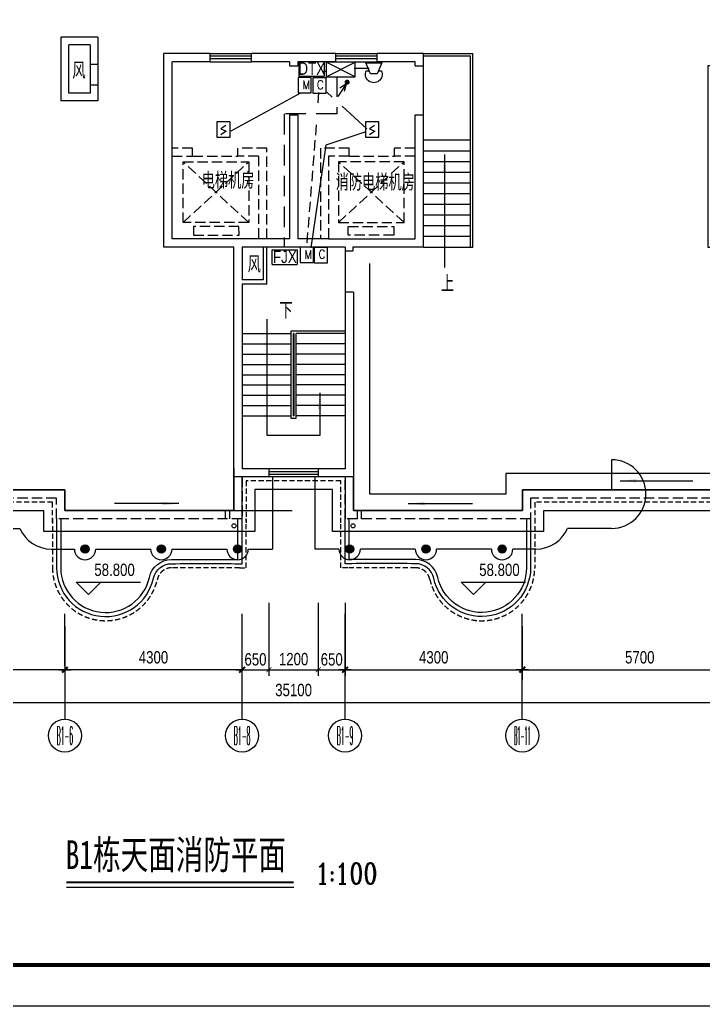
# Model space of a CAD drawing. Extents: x -40206 to 90585, y -55800 to -13493.
# Drawn here: x 51876 to 68461, y -55493 to -31534 of the extents above; entities that cross this region are included whole.
import ezdxf
from ezdxf.enums import TextEntityAlignment as Align

# ---------------------------------------------------------------- set-up
doc = ezdxf.new("R2010")
doc.units = 0
doc.header["$LTSCALE"] = 1000
doc.header["$MEASUREMENT"] = 0
for name, pattern in [('DASH', [0.35, 0.25, -0.1]), ('DASHED', [0.75, 0.5, -0.25]), ('DASHED2', [0.375, 0.25, -0.125]), ('DIVIDE', [1.25, 0.5, -0.25, 0, -0.25, 0, -0.25]), ('HIDDEN2', [0.1875, 0.125, -0.0625])]:
    doc.linetypes.add(name, pattern=pattern)
doc.layers.get('0').update_dxf_attribs({"linetype": 'CONTINUOUS'})
doc.layers.get('DEFPOINTS').update_dxf_attribs({"linetype": 'CONTINUOUS'})
for name, color, linetype in [('AXIS_TEXT', 7, 'CONTINUOUS'), ('DJ', 4, 'CONTINUOUS'), ('DJ1', 4, 'CONTINUOUS'), ('FRAME', 7, 'CONTINUOUS'), ('WIRE', 1, 'CONTINUOUS')]:
    doc.layers.add(name, color=color, linetype=linetype)
doc.styles.add('COMPLEX', font='COMPLEX')
doc.styles.add('DIM_FONT', font='wcad.shx', dxfattribs={"width": 0.8})
doc.styles.add('HZTXT', font='romans.shx', dxfattribs={"width": 0.8, "bigfont": 'hztxt.shx'})
doc.styles.add('SMOOTHER', font='SIMPLEX', dxfattribs={"width": 0.75, "bigfont": 'CHINA.SHX'})
doc.styles.add('文字说明', font='SimSun.ttf')
doc.dimstyles.new('AXIS', dxfattribs={"dimtxt": 300, "dimasz": 1, "dimexe": 250, "dimexo": 300, "dimgap": 150, "dimtad": 1, "dimdec": 0, "dimzin": 0, "dimdsep": 46, "dimtxsty": 'DIM_FONT', "dimblk": '_DIMX', "dimblk1": 'ARCHTICK', "dimblk2": 'ARCHTICK', "dimsah": 1, "dimcen": 0.09, "dimdle": 150, "dimclrt": 7, "dimadec": 0, "dimazin": 0, "dimtfac": 1, "dimtdec": 0, "dimtix": 1, "dimtmove": 2, "dimatfit": 3, "dimldrblk": '_DIMX', "dimfxl": 0, "dimtolj": 1, "dimtzin": 0, "dimarcsym": 0})
doc.dimstyles.new('NORMAL', dxfattribs={"dimtxt": 300, "dimasz": 120, "dimexe": 150, "dimexo": 150, "dimgap": 100, "dimtad": 1, "dimdec": 0, "dimzin": 0, "dimdsep": 46, "dimtxsty": 'DIM_FONT', "dimblk": '_DIMX', "dimblk1": 'ARCHTICK', "dimblk2": 'ARCHTICK', "dimsah": 1, "dimcen": 0.09, "dimdle": 150, "dimclrt": 7, "dimadec": 0, "dimazin": 0, "dimtfac": 1, "dimtdec": 0, "dimtix": 1, "dimtmove": 2, "dimatfit": 3, "dimldrblk": 'ARCHTICK', "dimfxl": 0, "dimtolj": 1, "dimtzin": 0, "dimarcsym": 0})

# ---------------------------------------------------------------- blocks, each defined once
blk = doc.blocks.new('_DIMX')
blk.add_line((-150, 0), (150, 0))
at = {"const_width": 50}
blk.add_lwpolyline([(-70, -70), (70, 70)], dxfattribs=at)
blk = doc.blocks.new('*D105')
at = {"color": 0, "linetype": 'ByBlock'}
for p, q in [((-1630, -46259), (-1630, -47570)), ((-7329, -47320), (-1631, -47320))]:
    blk.add_line(p, q, dxfattribs=at)
at = {"layer": 'DEFPOINTS', "color": 0, "linetype": 'ByBlock'}
for p in [(-7330, -45959), (-1630, -45959), (-1630, -47320)]:
    blk.add_point(p, dxfattribs=at)
at = {"color": 0, "linetype": 'ByBlock', "rotation": 180}
blk.add_blockref('_DIMX', (-7330, -47320), dxfattribs=at)
at = {"color": 0, "linetype": 'ByBlock'}
blk.add_blockref('_DIMX', (-1630, -47320), dxfattribs=at)
at = {"color": 7, "linetype": 'ByBlock', "insert": (-4480, -47020), "char_height": 300, "attachment_point": 5, "style": 'DIM_FONT'}
blk.add_mtext('\\A1;5700', dxfattribs=at)
blk = doc.blocks.new('_ARCHTICK')
at = {"color": 0, "linetype": 'ByBlock', "const_width": 0.15}
blk.add_lwpolyline([(-0.5, -0.5), (0.5, 0.5)], dxfattribs=at)
blk = doc.blocks.new('*D98')
at = {"color": 0, "linetype": 'ByBlock'}
for p, q in [((-30430, -46259), (-30430, -48370)), ((4670, -46259), (4670, -48370)), ((4669, -48120), (-30429, -48120))]:
    blk.add_line(p, q, dxfattribs=at)
at = {"layer": 'DEFPOINTS', "color": 0, "linetype": 'ByBlock'}
for p in [(-30430, -45959), (4670, -45959), (-30430, -48120)]:
    blk.add_point(p, dxfattribs=at)
at = {"color": 0, "linetype": 'ByBlock', "rotation": 180}
blk.add_blockref('_DIMX', (-30430, -48120), dxfattribs=at)
at = {"color": 0, "linetype": 'ByBlock'}
blk.add_blockref('_DIMX', (4670, -48120), dxfattribs=at)
at = {"color": 7, "linetype": 'ByBlock', "insert": (-12880, -47814), "char_height": 300, "attachment_point": 5, "style": 'DIM_FONT'}
blk.add_mtext('\\A1;35100', dxfattribs=at)
blk = doc.blocks.new('_ARROW')
blk.add_solid([(0, 0), (-1, 0.1), (-1, -0.1)])
blk = doc.blocks.new('*D104')
at = {"color": 0, "linetype": 'ByBlock'}
for p, q in [((-18430, -46259), (-18430, -47570)), ((-14131, -47320), (-18429, -47320))]:
    blk.add_line(p, q, dxfattribs=at)
at = {"layer": 'DEFPOINTS', "color": 0, "linetype": 'ByBlock'}
for p in [(-18430, -45959), (-14130, -45959), (-18430, -47320)]:
    blk.add_point(p, dxfattribs=at)
at = {"color": 0, "linetype": 'ByBlock', "rotation": 180}
blk.add_blockref('_DIMX', (-18430, -47320), dxfattribs=at)
at = {"color": 0, "linetype": 'ByBlock'}
blk.add_blockref('_DIMX', (-14130, -47320), dxfattribs=at)
at = {"color": 7, "linetype": 'ByBlock', "insert": (-16280, -47020), "char_height": 300, "attachment_point": 5, "style": 'DIM_FONT'}
blk.add_mtext('\\A1;4300', dxfattribs=at)
blk = doc.blocks.new('*D100')
at = {"color": 0, "linetype": 'ByBlock'}
for p, q in [((-24130, -46259), (-24130, -47570)), ((-18431, -47320), (-24129, -47320))]:
    blk.add_line(p, q, dxfattribs=at)
at = {"layer": 'DEFPOINTS', "color": 0, "linetype": 'ByBlock'}
for p in [(-24130, -45959), (-18430, -45959), (-24130, -47320)]:
    blk.add_point(p, dxfattribs=at)
at = {"color": 0, "linetype": 'ByBlock', "rotation": 180}
blk.add_blockref('_DIMX', (-24130, -47320), dxfattribs=at)
at = {"color": 0, "linetype": 'ByBlock'}
blk.add_blockref('_DIMX', (-18430, -47320), dxfattribs=at)
at = {"color": 7, "linetype": 'ByBlock', "insert": (-21280, -47020), "char_height": 300, "attachment_point": 5, "style": 'DIM_FONT'}
blk.add_mtext('\\A1;5700', dxfattribs=at)
blk = doc.blocks.new('_AXISO')
blk.add_circle((0, 0), 0.5)
at = {"layer": 'AXIS_TEXT', "style": 'COMPLEX', "width": 1.041667}
blk.add_attdef('A', text='', height=0.56, dxfattribs=at).set_placement((-0.25, -0.28), (0.25, -0.28), align=Align.FIT)
blk = doc.blocks.new('*D106')
at = {"color": 0, "linetype": 'ByBlock'}
for p, q in [((-7330, -46259), (-7330, -47570)), ((-11629, -47320), (-7331, -47320))]:
    blk.add_line(p, q, dxfattribs=at)
at = {"layer": 'DEFPOINTS', "color": 0, "linetype": 'ByBlock'}
for p in [(-11630, -45959), (-7330, -45959), (-7330, -47320)]:
    blk.add_point(p, dxfattribs=at)
at = {"color": 0, "linetype": 'ByBlock', "rotation": 180}
blk.add_blockref('_DIMX', (-11630, -47320), dxfattribs=at)
at = {"color": 0, "linetype": 'ByBlock'}
blk.add_blockref('_DIMX', (-7330, -47320), dxfattribs=at)
at = {"color": 7, "linetype": 'ByBlock', "insert": (-9480, -47020), "char_height": 300, "attachment_point": 5, "style": 'DIM_FONT'}
blk.add_mtext('\\A1;4300', dxfattribs=at)
blk = doc.blocks.new('*D118')
at = {"color": 0, "linetype": 'ByBlock'}
for p, q in [((-11630, -45699), (-11630, -47470)), ((-12430, -47320), (-11480, -47320))]:
    blk.add_line(p, q, dxfattribs=at)
at = {"layer": 'DEFPOINTS', "color": 0, "linetype": 'ByBlock'}
for p in [(-12280, -45549), (-11630, -45549), (-11630, -47320)]:
    blk.add_point(p, dxfattribs=at)
at = {"color": 0, "linetype": 'ByBlock', "xscale": 120, "yscale": 120, "zscale": 120, "rotation": 180}
blk.add_blockref('_ARCHTICK', (-12280, -47320), dxfattribs=at)
at = {"color": 0, "linetype": 'ByBlock', "xscale": 120, "yscale": 120, "zscale": 120}
blk.add_blockref('_ARCHTICK', (-11630, -47320), dxfattribs=at)
at = {"color": 7, "linetype": 'ByBlock', "insert": (-11955, -47070), "char_height": 300, "attachment_point": 5, "style": 'DIM_FONT'}
blk.add_mtext('\\A1;650', dxfattribs=at)
blk = doc.blocks.new('*D117')
at = {"color": 0, "linetype": 'ByBlock'}
for p, q in [((-12280, -45699), (-12280, -47470)), ((-13630, -47320), (-12130, -47320))]:
    blk.add_line(p, q, dxfattribs=at)
at = {"layer": 'DEFPOINTS', "color": 0, "linetype": 'ByBlock'}
for p in [(-13480, -45549), (-12280, -45549), (-12280, -47320)]:
    blk.add_point(p, dxfattribs=at)
at = {"color": 0, "linetype": 'ByBlock', "xscale": 120, "yscale": 120, "zscale": 120, "rotation": 180}
blk.add_blockref('_ARCHTICK', (-13480, -47320), dxfattribs=at)
at = {"color": 0, "linetype": 'ByBlock', "xscale": 120, "yscale": 120, "zscale": 120}
blk.add_blockref('_ARCHTICK', (-12280, -47320), dxfattribs=at)
at = {"color": 7, "linetype": 'ByBlock', "insert": (-12880, -47064), "char_height": 300, "attachment_point": 5, "style": 'DIM_FONT'}
blk.add_mtext('\\A1;1200', dxfattribs=at)
blk = doc.blocks.new('*D116')
at = {"color": 0, "linetype": 'ByBlock'}
for p, q in [((-13480, -45699), (-13480, -47470)), ((-14280, -47320), (-13330, -47320))]:
    blk.add_line(p, q, dxfattribs=at)
at = {"layer": 'DEFPOINTS', "color": 0, "linetype": 'ByBlock'}
for p in [(-14130, -45549), (-13480, -45549), (-13480, -47320)]:
    blk.add_point(p, dxfattribs=at)
at = {"color": 0, "linetype": 'ByBlock', "xscale": 120, "yscale": 120, "zscale": 120, "rotation": 180}
blk.add_blockref('_ARCHTICK', (-14130, -47320), dxfattribs=at)
at = {"color": 0, "linetype": 'ByBlock', "xscale": 120, "yscale": 120, "zscale": 120}
blk.add_blockref('_ARCHTICK', (-13480, -47320), dxfattribs=at)
at = {"color": 7, "linetype": 'ByBlock', "insert": (-13805, -47070), "char_height": 300, "attachment_point": 5, "style": 'DIM_FONT'}
blk.add_mtext('\\A1;650', dxfattribs=at)
blk = doc.blocks.new('A10')
at = {"layer": 'DJ'}
blk.add_lwpolyline([(498, -454), (498, -1043), (1007, -1043), (1007, -454)], close=True, dxfattribs=at)
at = {"layer": 'DJ', "style": 'SMOOTHER', "width": 0.85}
blk.add_text('M', height=336, dxfattribs=at).set_placement((667, -897))
blk = doc.blocks.new('A11')
at = {"layer": 'DJ'}
blk.add_lwpolyline([(925, -493), (925, -1082), (1434, -1082), (1434, -493)], close=True, dxfattribs=at)
at = {"layer": 'DJ', "style": 'SMOOTHER', "width": 0.85}
blk.add_text('C', height=336, dxfattribs=at).set_placement((1089, -924))
blk = doc.blocks.new('A$C646C191E')
at = {"layer": 'DJ', "color": 4}
for p, q in [((0, 605), (357, 605)), ((0, 0), (0, 605)), ((357, 0), (357, 605)), ((357, 0), (0, 0))]:
    blk.add_line(p, q, dxfattribs=at)
at = {"color": 4, "style": 'DIM_FONT', "width": 0.8}
blk.add_text('FJX', height=306, rotation=90, dxfattribs=at).set_placement((172, 304), align=Align.MIDDLE)
blk = doc.blocks.new('C1001')
at = {"layer": 'DJ', "linetype": 'Continuous'}
for p, q in [((1126, -438), (934, -576)), ((934, -576), (1135, -659)), ((1135, -659), (934, -801))]:
    blk.add_line(p, q, dxfattribs=at)
at = {"layer": 'DJ'}
blk.add_lwpolyline([(781, -296), (781, -885), (1290, -885), (1290, -296)], close=True, dxfattribs=at)
blk = doc.blocks.new('A15')
at = {"layer": 'DJ'}
for p, q in [((1033, -510), (870, -910)), ((881, -612), (991, -612)), ((1280, -510), (1033, -510)), ((1459, -910), (1280, -510)), ((1326, -612), (1435, -612)), ((870, -910), (1459, -910))]:
    blk.add_line(p, q, dxfattribs=at)
for centre, radius, start, end in [((1158, -485), 305, 335.3874, 204.6126), ((990, -621), 0, 270, 0)]:
    blk.add_arc(centre, radius, start, end, dxfattribs=at)
blk = doc.blocks.new('A$C19E3020E')
at = {"layer": 'DJ1', "xscale": 0.948542805, "yscale": 0.948542805, "zscale": 0.948542805}
blk.add_blockref('A15', (-810, 864), dxfattribs=at)
blk = doc.blocks.new('A22')
at = {"layer": 'DJ', "color": 4}
for p, q in [((711, -1172), (711, -614)), ((711, -1172), (1826, -614)), ((1826, -1172), (711, -614)), ((711, -614), (1826, -614)), ((1826, -614), (1826, -1172)), ((1826, -1172), (711, -1172))]:
    blk.add_line(p, q, dxfattribs=at)
blk = doc.blocks.new('A$C12D00059')
at = {"layer": 'DJ', "color": 4}
for p, q in [((0, 605), (357, 605)), ((0, 0), (0, 605)), ((357, 0), (357, 605)), ((357, 0), (0, 0))]:
    blk.add_line(p, q, dxfattribs=at)
at = {"color": 4, "style": 'DIM_FONT', "width": 0.8}
blk.add_text('DTX', height=306, rotation=90, dxfattribs=at).set_placement((172, 304), align=Align.MIDDLE)
blk = doc.blocks.new('A$C12AA5A11')
at = {"layer": 'DJ1', "xscale": 0.63236187, "yscale": 0.63236187, "zscale": 0.63236187}
for name, p in [('A10', (-315, 665)), ('A11', (-228, 684))]:
    blk.add_blockref(name, p, dxfattribs=at)
at = {"layer": 'WIRE', "rotation": 270}
blk.add_blockref('A$C12D00059', (29, 771), dxfattribs=at)
blk = doc.blocks.new('A$C0A98384B')
at = {"layer": 'DJ'}
for p, q in [((197, 292), (0, 0)), ((190, 287), (49, 198)), ((199, 274), (158, 117))]:
    blk.add_line(p, q, dxfattribs=at)
at = {"layer": 'DJ', "const_width": 62.2}
blk.add_lwpolyline([(240, 316, -1), (214, 372, -1)], format="xyb", close=True, dxfattribs=at)

msp = doc.modelspace()

# ---------------------------------------------------------------- hatches: boundary and pattern name
h = msp.add_hatch(color=256)
edge = h.paths.add_edge_path()
edge.add_arc((53460.8, -44389.3), 100, 0, 360)
h = msp.add_hatch(color=256)
edge = h.paths.add_edge_path()
edge.add_arc((55310.8, -44389.3), 100, 0, 360)
h = msp.add_hatch(color=256)
edge = h.paths.add_edge_path()
edge.add_arc((57160.8, -44389.3), 100, 0, 360)
h = msp.add_hatch(color=256)
edge = h.paths.add_edge_path()
edge.add_arc((59880.8, -44389.3), 100, 0, 360)
h = msp.add_hatch(color=256)
edge = h.paths.add_edge_path()
edge.add_arc((61730.8, -44389.3), 100, 0, 360)
h = msp.add_hatch(color=256)
edge = h.paths.add_edge_path()
edge.add_arc((63580.8, -44389.3), 100, 0, 360)

# ---------------------------------------------------------------- linework, layer by layer
for p, q in [((53770.8, -31954.3), (52870.8, -31954.3)), ((52870.8, -31954.3), (52870.8, -33504.3)), ((53770.8, -31954.3), (53770.8, -32614.3)), ((53070.8, -33314.3), (53070.8, -32144.3)), ((53580.8, -32144.3), (53070.8, -32144.3)), ((53580.8, -32144.3), (53580.8, -32614.3)), ((55370.8, -37054.3), (55370.8, -32354.3)), ((56495.8, -32354.3), (55370.8, -32354.3)), ((56495.8, -32554.3), (55570.8, -32554.3)), ((55570.8, -34654.3), (55570.8, -32554.3)), ((56495.8, -32354.3), (57495.8, -32354.3)), ((56495.8, -32554.3), (56495.8, -32354.3)), ((57495.8, -32421), (56495.8, -32421)), ((57495.8, -32487.6), (56495.8, -32487.6)), ((56495.8, -32554.3), (57495.8, -32554.3)), ((59545.8, -32354.3), (57495.8, -32354.3)), ((57495.8, -32554.3), (57495.8, -32354.3)), ((58420.8, -32554.3), (57495.8, -32554.3)), ((58420.8, -32554.3), (58420.8, -32654.3)), ((59545.8, -32554.3), (58620.8, -32554.3)), ((58620.8, -32554.3), (58620.8, -32654.3)), ((59545.8, -32354.3), (60545.8, -32354.3)), ((59545.8, -32554.3), (59545.8, -32354.3)), ((60545.8, -32421), (59545.8, -32421)), ((60545.8, -32487.6), (59545.8, -32487.6)), ((59545.8, -32554.3), (60545.8, -32554.3)), ((61670.8, -32354.3), (60545.8, -32354.3)), ((60545.8, -32554.3), (60545.8, -32354.3)), ((61470.8, -32554.3), (60545.8, -32554.3)), ((61470.8, -32654.3), (61470.8, -32554.3)), ((61670.8, -32354.3), (62870.8, -32354.3)), ((61670.8, -32654.3), (61670.8, -32354.3)), ((61670.8, -32414.3), (62810.8, -32414.3)), ((62810.8, -37054.3), (62810.8, -32414.3)), ((62870.8, -37054.3), (62870.8, -32354.3)), ((53580.8, -32614.3), (53580.8, -33114.3)), ((53580.8, -32614.3), (53770.8, -32614.3)), ((53770.8, -32614.3), (53770.8, -33114.3)), ((58420.8, -32654.3), (58620.8, -32654.3)), ((61470.8, -32654.3), (61670.8, -32654.3)), ((61670.8, -33844.3), (61670.8, -32654.3)), ((53580.8, -33114.3), (53580.8, -33314.3)), ((53580.8, -33114.3), (53770.8, -33114.3)), ((53770.8, -33114.3), (53770.8, -33504.3)), ((53770.8, -33504.3), (52870.8, -33504.3)), ((53580.8, -33314.3), (53070.8, -33314.3)), ((58420.8, -33844.3), (58420.8, -36854.3)), ((58420.8, -33844.3), (58620.8, -33844.3)), ((58620.8, -33844.3), (58620.8, -36854.3)), ((61470.8, -33844.3), (61670.8, -33844.3)), ((61470.8, -34654.3), (61470.8, -33844.3)), ((61670.8, -37054.3), (61670.8, -33844.3)), ((61670.8, -34454.3), (62810.8, -34454.3)), ((55570.8, -36854.3), (55570.8, -34654.3)), ((61470.8, -36854.3), (61470.8, -34654.3)), ((61670.8, -34714.3), (62810.8, -34714.3)), ((61670.8, -34974.3), (62810.8, -34974.3)), ((61670.8, -35234.3), (62810.8, -35234.3)), ((61670.8, -35494.3), (62810.8, -35494.3)), ((61670.8, -35754.3), (62810.8, -35754.3)), ((61670.8, -36014.3), (62810.8, -36014.3)), ((61670.8, -36274.3), (62810.8, -36274.3)), ((61670.8, -36534.3), (62810.8, -36534.3)), ((58420.8, -36854.3), (55570.8, -36854.3)), ((59370.8, -36854.3), (58620.8, -36854.3)), ((59370.8, -36854.3), (61470.8, -36854.3)), ((61670.8, -36794.3), (62810.8, -36794.3)), ((57070.8, -37054.3), (55370.8, -37054.3)), ((57070.8, -42634.3), (57070.8, -37054.3)), ((59770.8, -37054.3), (57270.8, -37054.3)), ((57270.8, -37054.3), (57270.8, -37854.3)), ((57870.8, -37054.3), (57270.8, -37054.3)), ((57780.8, -37054.3), (57780.8, -37854.3)), ((57870.8, -37954.3), (57870.8, -37054.3)), ((59770.8, -37054.3), (59770.8, -37144.3)), ((61670.8, -37054.3), (59960.8, -37054.3)), ((59960.8, -37054.3), (59960.8, -37144.3)), ((61670.8, -37054.3), (62870.8, -37054.3)), ((59770.8, -37144.3), (59770.8, -38144.3)), ((59770.8, -37144.3), (59960.8, -37144.3)), ((57780.8, -37854.3), (57270.8, -37854.3)), ((57270.8, -37954.3), (57270.8, -42444.3)), ((57870.8, -37954.3), (57270.8, -37954.3)), ((59770.8, -38144.3), (59770.8, -42444.3)), ((59770.8, -38144.3), (59960.8, -38144.3)), ((59970.8, -38144.3), (59970.8, -42634.3)), ((57270.8, -39154.3), (58455.8, -39154.3)), ((59770.8, -39094.3), (58455.8, -39094.3)), ((58455.8, -39094.3), (58455.8, -41214.3)), ((58515.8, -41154.3), (58515.8, -39154.3)), ((58525.8, -39154.3), (58515.8, -39154.3)), ((58525.8, -39154.3), (58525.8, -41154.3)), ((59770.8, -39154.3), (58585.8, -39154.3)), ((58585.8, -41214.3), (58585.8, -39154.3)), ((57270.8, -39404.3), (58455.8, -39404.3)), ((59770.8, -39404.3), (58585.8, -39404.3)), ((57270.8, -39654.3), (58455.8, -39654.3)), ((59770.8, -39654.3), (58585.8, -39654.3)), ((57270.8, -39904.3), (58455.8, -39904.3)), ((59770.8, -39904.3), (58585.8, -39904.3)), ((57270.8, -40154.3), (58455.8, -40154.3)), ((59770.8, -40154.3), (58585.8, -40154.3)), ((57270.8, -40404.3), (58455.8, -40404.3)), ((59770.8, -40404.3), (58585.8, -40404.3)), ((57270.8, -40654.3), (58455.8, -40654.3)), ((59770.8, -40654.3), (58585.8, -40654.3)), ((57270.8, -40904.3), (58455.8, -40904.3)), ((59770.8, -40904.3), (58585.8, -40904.3)), ((57270.8, -41154.3), (58455.8, -41154.3)), ((58515.8, -41154.3), (58525.8, -41154.3)), ((59770.8, -41154.3), (58585.8, -41154.3)), ((58455.8, -41214.3), (58585.8, -41214.3)), ((57920.8, -42634.3), (57070.8, -42634.3)), ((57920.8, -42444.3), (57270.8, -42444.3)), ((57270.8, -43654.3), (57270.8, -42634.3)), ((57920.8, -42444.3), (57920.8, -42634.3)), ((59120.8, -42444.3), (57920.8, -42444.3)), ((57920.8, -42507.6), (59120.8, -42507.6)), ((57920.8, -42571), (59120.8, -42571)), ((59120.8, -42634.3), (57920.8, -42634.3)), ((59120.8, -42444.3), (59120.8, -42634.3)), ((59770.8, -42444.3), (59120.8, -42444.3)), ((59970.8, -42634.3), (59120.8, -42634.3)), ((59770.8, -42634.3), (59770.8, -43654.3)), ((56870.8, -43654.3), (56870.8, -43454.3)), ((56970.8, -43654.3), (56970.8, -43454.3)), ((57070.8, -43454.3), (58482.9, -43454.3)), ((60070.8, -43654.3), (60070.8, -43454.3)), ((60170.8, -43654.3), (60170.8, -43454.3)), ((53244.7, -45193.4), (53844.7, -45193.4)), ((53544.7, -45493.4), (53244.7, -45193.4)), ((53844.7, -45193.4), (53544.7, -45493.4)), ((53544.7, -45193.4), (54807.5, -45193.4)), ((62584.1, -45193.4), (63184.1, -45193.4)), ((62884.1, -45493.4), (62584.1, -45193.4)), ((63184.1, -45193.4), (62884.1, -45493.4)), ((62884.1, -45193.4), (64147, -45193.4)), ((52975.8, -48519.9), (52970.8, -45959.2)), ((57270.8, -48519.9), (57270.8, -45959.2)), ((59770.8, -48519.9), (59770.8, -45959.2)), ((64065.8, -48519.9), (64065.8, -45959.2)), ((53008.1, -52598.8), (58523.5, -52598.8))]:
    msp.add_line(p, q)
at = {"linetype": 'DASH'}
for p, q in [((56070.8, -34654.3), (55570.8, -34654.3)), ((56070.8, -34844.3), (56070.8, -34654.3)), ((57870.8, -34654.3), (57170.8, -34654.3)), ((57170.8, -34844.3), (57170.8, -34654.3)), ((57870.8, -36854.3), (57870.8, -34654.3)), ((59170.8, -34654.3), (59170.8, -36854.3)), ((59870.8, -34654.3), (59170.8, -34654.3)), ((59870.8, -34844.3), (59870.8, -34654.3)), ((60970.8, -34844.3), (60970.8, -34654.3)), ((61470.8, -34654.3), (60970.8, -34654.3)), ((55570.8, -34844.3), (56070.8, -34844.3)), ((56070.8, -34844.3), (57170.8, -34844.3)), ((57670.8, -34844.3), (57170.8, -34844.3)), ((57670.8, -34844.3), (57670.8, -36854.3)), ((59370.8, -34844.3), (59370.8, -36854.3)), ((59870.8, -34844.3), (59370.8, -34844.3)), ((59870.8, -34844.3), (60970.8, -34844.3)), ((61470.8, -34844.3), (60970.8, -34844.3)), ((55839.6, -36461.9), (57433.3, -34985)), ((57433.3, -36461.9), (55839.6, -34985)), ((61201.9, -36461.9), (59608.3, -34985)), ((59608.3, -36461.9), (61201.9, -34985))]:
    msp.add_line(p, q, dxfattribs=at)
at = {"color": 4}
for p, q in [((66235.8, -42219.3), (66235.8, -42954.3)), ((57070.8, -43454.3), (57070.8, -42634.3)), ((58005.8, -42634.3), (58005.8, -44389.3)), ((59035.8, -42634.3), (59035.8, -44389.3)), ((59970.8, -43454.3), (59970.8, -42634.3)), ((50805.8, -42954.3), (52970.8, -42954.3)), ((52970.8, -42954.3), (52970.8, -43454.3)), ((66235.8, -42954.3), (64070.8, -42954.3)), ((64070.8, -42954.3), (64070.8, -43454.3)), ((52970.8, -43454.3), (57070.8, -43454.3)), ((64070.8, -43454.3), (59970.8, -43454.3)), ((50805.8, -43889.3), (51875.8, -43889.3)), ((66235.8, -43889.3), (65165.8, -43889.3)), ((52640.6, -44389.3), (53200.8, -44389.3)), ((53720.8, -44389.3), (55050.8, -44389.3)), ((55570.8, -44389.3), (56900.8, -44389.3)), ((57420.8, -44389.3), (58005.8, -44389.3)), ((59620.8, -44389.3), (59035.8, -44389.3)), ((61470.8, -44389.3), (60140.8, -44389.3)), ((63320.8, -44389.3), (61990.8, -44389.3)), ((64400.9, -44389.3), (63840.8, -44389.3))]:
    msp.add_line(p, q, dxfattribs=at)
at = {"color": 8, "linetype": 'HIDDEN2'}
for points in [[(52670.8, -43754.3), (52670.8, -43754.3), (52670.8, -43254.3), (47066.2, -43254.3, -0.9246578), (43925.1, -43254.3), (43470.8, -43254.3), (43470.8, -37554.3), (45470.8, -37554.3), (45470.8, -36354.3), (47771.1, -36354.3), (47771.1, -33354.3), (40870.8, -33354.3), (40870.8, -23754.6), (41176.1, -23753.6, -0.9199271), (44665.4, -23754.3), (50770.8, -23754.3), (50770.8, -22354.3), (53570.8, -22354.3)], [(76070.8, -33354.3), (69270.4, -33354.3), (69270.4, -36354.3), (71570.8, -36354.3), (71570.8, -37554.3), (73570.8, -37554.3), (73570.8, -43254.3), (73116.4, -43254.3, -0.9246578), (69975.4, -43254.3), (64370.8, -43254.3), (64370.8, -43754.3)], [(52670.8, -43644.3), (52670.8, -44844.7, 0.8954215), (55217, -45119.6, -0.3511396), (55559.2, -44844.3, -0.0011202), (57208.4, -44844.3), (57370.8, -44844.3), (57370.8, -43644.3)], [(64370.8, -43644.3), (64370.8, -44844.7, -0.8954215), (61824.6, -45119.6, 0.3511396), (61482.4, -44844.3, 0.0011202), (59833.2, -44844.3), (59670.8, -44844.3), (59670.8, -43644.3)]]:
    msp.add_lwpolyline(points, format="xyb", dxfattribs=at)
for points in [[(57070.8, -42424.3), (57070.8, -42424.3), (57070.8, -43454.3), (52970.8, -43454.3), (52970.8, -42954.3), (46758.7, -42954.3, -1.1497786), (44232.6, -42954.3), (43770.8, -42954.3), (43770.8, -37854.3), (45770.8, -37854.3), (45770.8, -36654.3), (48071.1, -36654.3), (48071.1, -33054.3), (41170.8, -33054.3), (41170.8, -24053.6), (41478.1, -24052.5, -1.112205), (44363.2, -24054.3), (51070.8, -24054.3), (51070.8, -22654.3), (57070.8, -22654.3), (57070.8, -30453.9), (58430.8, -30454.2), (58430.8, -30454.3)], [(59970.8, -42424.3), (59970.8, -42424.3), (59970.8, -43454.3), (64070.8, -43454.3), (64070.8, -42954.3), (70282.9, -42954.3, 1.1497786), (72808.9, -42954.3), (73270.8, -42954.3), (73270.8, -37854.3), (71270.8, -37854.3), (71270.8, -36654.3), (68970.4, -36654.3), (68970.4, -33054.3), (75870.8, -33054.3), (75870.8, -24053.6), (75563.5, -24052.5, 1.112205), (72678.3, -24054.3), (65970.8, -24054.3), (65970.8, -22654.3), (59970.8, -22654.3), (59970.8, -30453.9), (58610.8, -30454.2), (58610.8, -30454.3)], [(75470.8, -24848.4), (75470.8, -32654.3), (68570.4, -32654.3), (68570.4, -37054.3), (70870.8, -37054.3), (70870.8, -38254.3), (72870.8, -38254.3), (72870.8, -42554.3), (72421.3, -42554.3), (72421.3, -43131.1, -1), (70670.6, -43131.1), (70670.6, -42554.3), (63670.8, -42554.3), (63670.8, -43054.3), (60370.8, -43054.3), (60370.8, -37454.3)], [(76070.8, -33564.3), (69480.4, -33564.3), (69480.4, -36144.3), (71780.8, -36144.3), (71780.8, -37344.3), (73780.8, -37344.3), (73780.8, -43464.3), (73299.9, -43464.3, -0.8279411), (69791.9, -43464.3), (64580.8, -43464.3), (64580.8, -43964.3), (59460.8, -43964.3), (59460.8, -42944.3), (57580.8, -42944.3), (57580.8, -43964.3), (52460.8, -43964.3), (52460.8, -43464.3), (47249.6, -43464.3, -0.8279411)], [(52770.8, -43644.3), (52770.8, -44844.6, 0.8953718), (55119.4, -45098, -0.3511396), (55558.9, -44744.3, -0.0011201), (57208.5, -44744.3), (57270.8, -44744.3), (57270.8, -44744.3), (57270.8, -43644.3)], [(52870.8, -43644.3), (52870.8, -44844.4, 0.8953154), (55021.7, -45076.4, -0.3511396), (55558.7, -44644.3, -0.0010944), (57170.8, -44644.2), (57170.8, -43644.3)], [(64270.8, -43644.3), (64270.8, -44844.6, -0.8953718), (61922.2, -45098, 0.3511396), (61482.6, -44744.3, 0.0011201), (59833.1, -44744.3), (59770.8, -44744.3), (59770.8, -44745.3), (59770.8, -43644.3)], [(64170.8, -43644.3), (64170.8, -44844.4, -0.8953154), (62019.8, -45076.4, 0.3511396), (61482.8, -44644.3, 0.0010944), (59870.8, -44644.2), (59870.8, -43644.3)]]:
    msp.add_lwpolyline(points, format="xyb")
at = {"color": 8, "linetype": 'DASH'}
msp.add_lwpolyline([(76070.8, -23854.3), (76070.8, -33254.3), (69170.4, -33254.3), (69170.4, -36454.3), (71470.8, -36454.3), (71470.8, -37654.3), (73470.8, -37654.3), (73470.8, -43154.3), (73021.1, -43154.3, -0.9844316), (70070.8, -43154.3), (64270.8, -43154.3), (64270.8, -43654.3), (59770.8, -43654.3), (59770.8, -42634.3), (57270.8, -42634.3), (57270.8, -43654.3), (52770.8, -43654.3), (52770.8, -43154.3), (46970.8, -43154.3, -0.9844316)], format="xyb", dxfattribs=at)
for points in [[(62181, -34807.6), (62181, -37550.3)], [(59153.5, -40596.4), (59153.5, -41629.4), (57877.6, -41629.4), (57877.6, -38803.1)], [(70282.9, -42954.3), (64070.8, -42954.3), (64070.8, -43454.3), (59970.8, -43454.3), (59970.8, -42634.3)], [(66443.3, -42731.7), (68207.2, -42731.7)], [(55738.6, -43285.7), (54176.3, -43285.7)], [(61303, -43285.7), (62865.2, -43285.7)]]:
    msp.add_lwpolyline(points)
at = {"linetype": 'DASH'}
for points in [[(57433.3, -34985), (57433.3, -36461.9), (55839.6, -36461.9), (55839.6, -34985)], [(59608.3, -34985), (59608.3, -36461.9), (61201.9, -36461.9), (61201.9, -34985)], [(57200.5, -36769.3), (57195.5, -36552.7), (56092.1, -36552.7), (56092.1, -36769.3)], [(59841, -36769.3), (59846, -36552.7), (60949.4, -36552.7), (60949.4, -36769.3)]]:
    msp.add_lwpolyline(points, close=True, dxfattribs=at)
at = {"color": 8, "linetype": 'HIDDEN2'}
msp.add_lwpolyline([(59670.8, -43754.3), (59670.8, -43754.3), (59670.8, -42734.3), (57370.8, -42734.3), (57370.8, -43754.3)], dxfattribs=at)
at = {"const_width": 50}
msp.add_lwpolyline([(53008.1, -52483.5), (58523.5, -52483.5)], dxfattribs=at)
for centre, radius in [((57074, -43824.5), 50), ((59963.9, -43824.5), 50), ((53460.8, -44389.3), 100), ((55310.8, -44389.3), 100), ((57160.8, -44389.3), 100), ((59880.8, -44389.3), 100), ((61730.8, -44389.3), 100), ((63580.8, -44389.3), 100)]:
    msp.add_circle(centre, radius)
at = {"color": 4}
for centre, radius, start, end in [((66235.8, -43054.3), 835, 270, 90), ((52640.6, -43554.3), 835, 203.65307, 270), ((64400.9, -43554.3), 835, 270, 336.34693), ((53460.8, -44389.3), 260, 180, 0), ((55310.8, -44389.3), 260, 180, 0), ((57160.8, -44389.3), 260, 180, 0), ((59880.8, -44389.3), 260, 180, 0), ((61730.8, -44389.3), 260, 180, 0), ((63580.8, -44389.3), 260, 180, 0)]:
    msp.add_arc(centre, radius, start, end, dxfattribs=at)
at = {"layer": 'DJ1', "color": 4, "linetype": 'DASHED2'}
for p, q in [((59320.6, -32791.5), (59246, -32791.6)), ((59123.1, -33302.9), (59101.2, -33617.4)), ((59068.6, -34085.1), (58832.6, -37048.5))]:
    msp.add_line(p, q, dxfattribs=at)
at = {"layer": 'DJ1', "color": 1, "linetype": 'DIVIDE'}
msp.add_line((60354, -32720.7), (59994.2, -32720.8), dxfattribs=at)
at = {"layer": 'DJ1', "color": 1, "linetype": 'DASHED'}
for p, q in [((59570.1, -32910), (59570.1, -33822.8)), ((58295, -33822.8), (58295, -37064.5)), ((59570.1, -33822.8), (58295, -33822.8))]:
    msp.add_line(p, q, dxfattribs=at)
at = {"layer": 'DJ1', "color": 1}
for p, q in [((59325.9, -33296.1), (59458.7, -33417.5)), ((57003, -34233.6), (58698.8, -33307)), ((59696.4, -33634.7), (60296.6, -34183.2)), ((60246.2, -34267.1), (59299.5, -34580.8)), ((59299.5, -34580.8), (58935.9, -37069.8))]:
    msp.add_line(p, q, dxfattribs=at)
at = {"layer": 'FRAME', "color": 7, "linetype": 'ByBlock'}
msp.add_line((90584.7, -55492.7), (31284.7, -55492.7), dxfattribs=at)
at = {"layer": 'FRAME', "color": 7, "linetype": 'ByBlock', "const_width": 100}
msp.add_lwpolyline([(33784.7, -54492.3), (89584.7, -54492.3), (89584.7, -14492.2), (33784.7, -14492.2)], close=True, dxfattribs=at)

# ---------------------------------------------------------------- block references
for name, p, xscale, yscale, zscale, rotation in [('A$C19E3020E', (60263.9, -32579.7), -0.7, 0.7, 0.7, 180), ('_ARROW', (62181, -34807.6), 400, 400, 400, 90), ('_ARROW', (59153.5, -40596.4), 400, 400, 400, 90)]:
    msp.add_blockref(name, p, dxfattribs=dict(xscale=xscale, yscale=yscale, zscale=zscale, rotation=rotation))
for name, p, xscale, yscale, zscale in [('C1001', (56165.3, -33823.2), 0.63236187, 0.63236187, 0.63236187), ('C1001', (59771.5, -33823.2), 0.63236187, 0.63236187, 0.63236187), ('_ARROW', (66443.3, -42731.7), -400, 400, 400), ('_ARROW', (55738.6, -43285.7), 400, 400, 400), ('_ARROW', (61303, -43285.7), -400, 400, 400)]:
    msp.add_blockref(name, p, dxfattribs=dict(xscale=xscale, yscale=yscale, zscale=zscale))
ref = msp.add_blockref('_AXISO', (52970.8, -48919.9), dxfattribs=dict(xscale=800, yscale=800, zscale=800))
ref.add_attrib('A', 'B1-6', dxfattribs={"layer": 'AXIS_TEXT', "height": 448, "style": 'COMPLEX', "width": 0.243506}).set_placement((52770.8, -49143.9), (53170.8, -49143.9), align=Align.FIT)
ref = msp.add_blockref('_AXISO', (57270.8, -48919.9), dxfattribs=dict(xscale=800, yscale=800, zscale=800))
ref.add_attrib('A', 'B1-8', dxfattribs={"layer": 'AXIS_TEXT', "height": 448, "style": 'COMPLEX', "width": 0.243506}).set_placement((57070.8, -49143.9), (57470.8, -49143.9), align=Align.FIT)
ref = msp.add_blockref('_AXISO', (59770.8, -48919.9), dxfattribs=dict(xscale=800, yscale=800, zscale=800))
ref.add_attrib('A', 'B1-9', dxfattribs={"layer": 'AXIS_TEXT', "height": 448, "style": 'COMPLEX', "width": 0.243506}).set_placement((59570.8, -49143.9), (59970.8, -49143.9), align=Align.FIT)
ref = msp.add_blockref('_AXISO', (64070.8, -48919.9), dxfattribs=dict(xscale=800, yscale=800, zscale=800))
ref.add_attrib('A', 'B1-11', dxfattribs={"layer": 'AXIS_TEXT', "height": 448, "style": 'COMPLEX', "width": 0.215517}).set_placement((63870.8, -49143.9), (64270.8, -49143.9), align=Align.FIT)
at = {"layer": 'DJ'}
msp.add_blockref('A$C0A98384B', (59592.1, -33397.1), dxfattribs=at)
at = {"layer": 'DJ1', "yscale": 0.63236187, "zscale": 0.63236187}
for name, p, xscale in [('A22', (60467.4, -32177.4), -0.63236187), ('A10', (58363.3, -36773.6), 0.63236187), ('A11', (58438.2, -36750.2), 0.63236187)]:
    msp.add_blockref(name, p, dxfattribs=dict(at, xscale=xscale))
at = {"layer": 'WIRE'}
msp.add_blockref('A$C12AA5A11', (58628.7, -33318.5), dxfattribs=at)
at = {"layer": 'WIRE', "rotation": 270}
msp.add_blockref('A$C646C191E', (58003.6, -37121.4), dxfattribs=at)

# ---------------------------------------------------------------- texts
for s, height, style, width, p in [('风', 400, 'HZTXT', 0.8, (53152.5, -32969)), ('电梯机房', 400, 'HZTXT', 0.8, (56291.4, -35640.8)), ('消防电梯机房', 400, 'HZTXT', 0.8, (59540.6, -35684.3)), ('风', 400, 'HZTXT', 0.8, (57404.8, -37676.1)), ('上', 400, 'HZTXT', 0.8, (62094.6, -38141.8)), ('下', 400, 'HZTXT', 0.8, (58176.7, -38796.7)), ('B1栋天面消防平面', 700, '文字说明', 0.7, (52989.4, -52161.1))]:
    msp.add_text(s, height=height, dxfattribs=dict(style=style, width=width)).set_placement(p)
at = {"width": 0.8}
for s, height, style, p in [('58.800', 300, 'DIM_FONT', (54176.1, -44893.4)), ('58.800', 300, 'DIM_FONT', (63515.5, -44893.4)), ('1:100', 500, 'COMPLEX', (59801.7, -52266.9))]:
    msp.add_text(s, height=height, dxfattribs=dict(at, style=style)).set_placement(p, align=Align.MIDDLE)

# ---------------------------------------------------------------- dimensions: what is measured, and where the dimension line sits
for base, p1, p2, dimstyle, picture, middle in [((57920.8, -47319.9), (57270.8, -45548.8), (57920.8, -45548.8), 'NORMAL', '*D116', (57595.8, -47069.9)), ((59120.8, -47319.9), (57920.8, -45548.8), (59120.8, -45548.8), 'NORMAL', '*D117', (58520.8, -47064.3)), ((59770.8, -47319.9), (59120.8, -45548.8), (59770.8, -45548.8), 'NORMAL', '*D118', (59445.8, -47069.9)), ((47270.8, -47319.9), (52970.8, -45959.2), (47270.8, -45959.2), 'AXIS', '*D100', (50120.8, -47019.9)), ((52970.8, -47319.9), (57270.8, -45959.2), (52970.8, -45959.2), 'AXIS', '*D104', (55120.8, -47019.9)), ((64070.8, -47319.9), (59770.8, -45959.2), (64070.8, -45959.2), 'AXIS', '*D106', (61920.8, -47019.9)), ((69770.8, -47319.9), (64070.8, -45959.2), (69770.8, -45959.2), 'AXIS', '*D105', (66920.8, -47019.9))]:
    dim = msp.add_linear_dim(base=base, p1=p1, p2=p2, dimstyle=dimstyle, override={"dimse1": 1})
    dim.commit()
    dim.dimension.update_dxf_attribs({"geometry": picture, "text_midpoint": middle, "insert": (71400.6, 0)})
dim = msp.add_aligned_dim(p1=(76070.8, -45959.2), p2=(40970.8, -45959.2), distance=2160.7, dimstyle='AXIS')
dim.commit()
dim.dimension.update_dxf_attribs({"geometry": '*D98', "text_midpoint": (58520.8, -47814.3), "insert": (71400.6, 0)})

doc.saveas('drawing.dxf')
